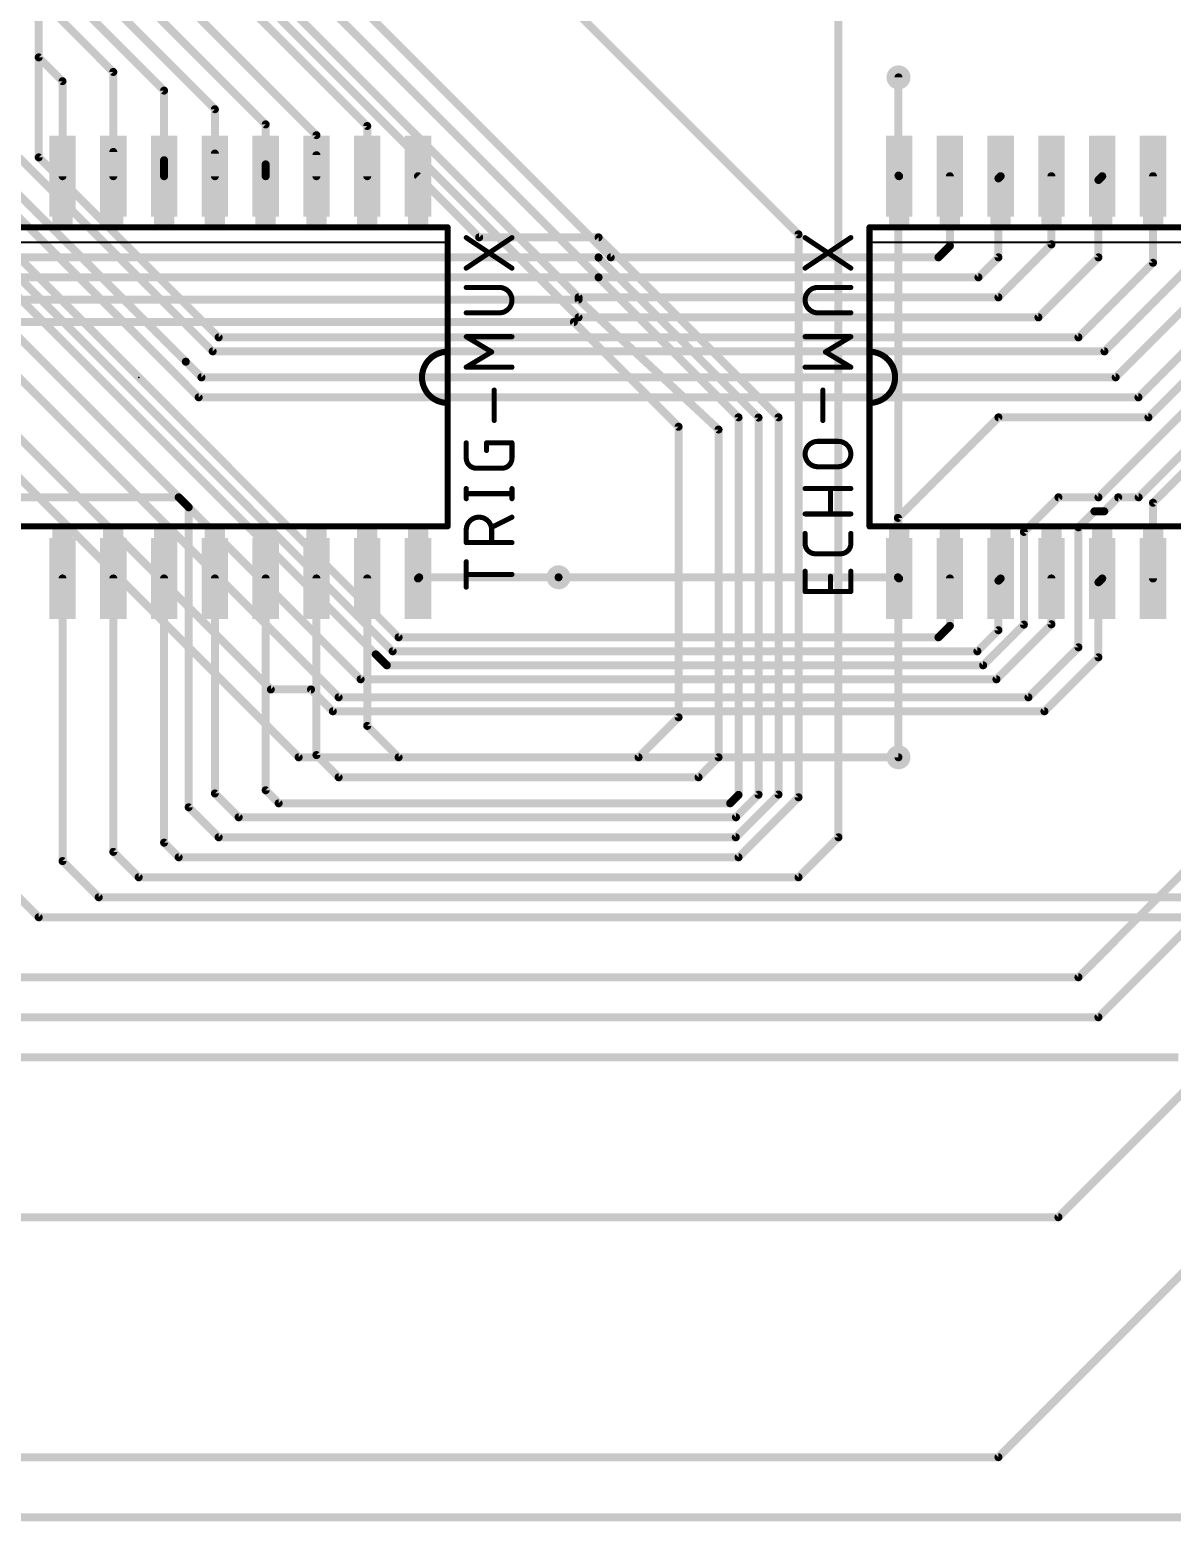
# Model space of a CAD drawing. Extents: x 0 to 132, y 0 to 57.
# Drawn here: x 65.78 to 94.34, y -0.1 to 37.19 of the extents above; entities that cross this region are included whole.
import ezdxf

# ---------------------------------------------------------------- set-up
doc = ezdxf.new("R2010")
doc.units = 0
for name, color, linetype in [('1', 22, 'CONTINUOUS'), ('16', 175, 'CONTINUOUS'), ('18', 82, 'CONTINUOUS'), ('20', 30, 'CONTINUOUS'), ('21', 253, 'CONTINUOUS'), ('22', 253, 'CONTINUOUS'), ('23', 7, 'CONTINUOUS'), ('25', 253, 'CONTINUOUS'), ('26', 253, 'CONTINUOUS'), ('51', 253, 'CONTINUOUS'), ('52', 253, 'CONTINUOUS')]:
    doc.layers.add(name, color=color, linetype=linetype)

# ---------------------------------------------------------------- blocks, each defined once
blk = doc.blocks.new('RECT')
blk.add_solid([(-0.5, -0.5), (0.5, -0.5), (-0.5, 0.5), (0.5, 0.5)])
blk = doc.blocks.new('ROUNDV')
at = {"const_width": 0.5}
blk.add_lwpolyline([(0, -0.25, 1), (0, 0.25, 1), (0, -0.25)], format="xyb", dxfattribs=at)

msp = doc.modelspace()

# ---------------------------------------------------------------- linework, layer by layer
at = {"layer": '1', "const_width": 0.2}
for points in [[(72.075, 45), (85, 32.075)], [(66, 42.5), (66, 36.5)], [(74.215, 34.785), (68.5, 40.5)], [(72.945, 34.555), (68, 39.5)], [(71.675, 34.825), (67.5, 39)], [(70.405, 35.2046), (67.1096, 38.5)], [(86, 17), (86, 38.5)], [(69.135, 35.6698), (66.7, 38.1048)], [(67.865, 36.135), (66.35, 37.65)], [(66, 36.5), (66.595, 35.905)], [(67.865, 33.5292), (67.865, 36.135)], [(66.595, 35.905), (66.595, 33.5292)], [(87.5, 36), (87.5, 19)], [(69.135, 33.5292), (69.135, 35.6698)], [(70.405, 33.5292), (70.405, 35.2046)], [(71.675, 33.5292), (71.675, 34.825)], [(74.215, 33.5292), (74.215, 34.785)], [(72.945, 33.5292), (72.945, 34.555)], [(67.865, 33.5292), (67.865, 34.135)], [(69.135, 33.5292), (69.135, 33.9287)], [(70.405, 34.095), (70.405, 33.5292)], [(72.945, 34.055), (72.945, 33.5292)], [(71.675, 33.825), (71.675, 33.5292)], [(75.485, 33.5292), (77.0142, 32)], [(80, 32), (77.0142, 32)], [(84.5, 27.5), (80, 32)], [(85, 32.075), (85, 18)], [(80, 31.5), (59, 31.5)], [(80, 31.495), (80, 31.5)], [(84, 27.495), (80, 31.495)], [(46.5, 31), (80, 31)], [(80, 31), (83.5, 27.5)], [(33.8048, 30.4452), (79.5, 30.4452)], [(79.5, 30.4452), (83, 27.1952)], [(79.3821, 29.8821), (21.1179, 29.8821)], [(82, 27.2641), (79.3821, 29.8821)], [(83.5, 27.5), (83.5, 18.0589)], [(84, 18.0639), (84, 27.495)], [(84.5, 18.0689), (84.5, 27.5)], [(82, 20), (82, 27.2641)], [(83, 27.1952), (83, 19)], [(115.5, 27), (90, 1.5)], [(61.5, 25.5), (69.5, 25.5)], [(69.5, 25.5), (69.75, 25.25)], [(69.75, 25.25), (69.75, 17.75)], [(66.595, 23.4708), (66.595, 16.405)], [(67.865, 16.635), (67.865, 23.4708)], [(69.135, 23.4708), (69.135, 16.865)], [(70.405, 23.4708), (70.405, 18.095)], [(71.675, 23.4708), (71.675, 18.175)], [(72.945, 23.4708), (72.945, 19.055)], [(74.215, 23.4708), (74.215, 19.785)], [(75.5142, 23.5), (75.485, 23.4708)], [(79, 23.5), (75.5142, 23.5)], [(74.215, 19.785), (75, 19)], [(81, 19), (82, 20)], [(72.945, 19.055), (73.5, 18.5)], [(75, 19), (81, 19)], [(82.5, 18.5), (83, 19)], [(71.675, 18.175), (72, 17.85)], [(73.5, 18.5), (82.5, 18.5)], [(70.405, 18.095), (71, 17.5)], [(72, 17.85), (83.2911, 17.85)], [(83.5, 18.0589), (83.2911, 17.85)], [(83.4311, 17), (84.5, 18.0689)], [(83.4361, 17.5), (84, 18.0639)], [(85, 18), (83.5, 16.5)], [(69.75, 17.75), (70.5, 17)], [(71, 17.5), (83.4361, 17.5)], [(69.135, 16.865), (69.5, 16.5)], [(70.5, 17), (83.4311, 17)], [(85, 16), (86, 17)], [(66.595, 16.405), (67.5, 15.5)], [(67.865, 16.635), (68.5, 16)], [(69.5, 16.5), (83.5, 16.5)], [(68.5, 16), (85, 16)], [(65.325, 15.675), (66, 15)], [(67.5, 15.5), (101.5, 15.5)], [(66, 15), (102, 15)], [(90, 1.5), (27, 1.5)]]:
    msp.add_lwpolyline(points, dxfattribs=at)
at = {"layer": '1', "const_width": 0.1}
for points in [[(66.0354, 36.5354, 1), (65.9646, 36.4646)], [(65.95, 36.5, 1), (66.05, 36.5)], [(67.915, 36.135, 1), (67.815, 36.135)], [(67.8296, 36.0996, 1), (67.9004, 36.1704)], [(66.645, 35.905, 1), (66.545, 35.905)], [(66.5596, 35.8696, 1), (66.6304, 35.9404)], [(87.55, 36, 1), (87.45, 36)], [(69.185, 35.6698, 1), (69.085, 35.6698)], [(69.0996, 35.6344, 1), (69.1704, 35.7052)], [(70.455, 35.2046, 1), (70.355, 35.2046)], [(70.3696, 35.1692, 1), (70.4404, 35.24)], [(71.725, 34.825, 1), (71.625, 34.825)], [(71.6396, 34.7896, 1), (71.7104, 34.8604)], [(74.265, 34.785, 1), (74.165, 34.785)], [(74.1796, 34.7496, 1), (74.2504, 34.8204)], [(72.995, 34.555, 1), (72.895, 34.555)], [(72.9096, 34.5196, 1), (72.9804, 34.5904)], [(67.915, 34.135, 1), (67.815, 34.135)], [(69.185, 33.9287, 1), (69.085, 33.9287)], [(70.455, 34.095, 1), (70.355, 34.095)], [(72.995, 34.055, 1), (72.895, 34.055)], [(66.545, 33.5292, 1), (66.645, 33.5292)], [(67.815, 33.5292, 1), (67.915, 33.5292)], [(67.815, 33.5292, 1), (67.915, 33.5292)], [(69.085, 33.5292, 1), (69.185, 33.5292)], [(69.085, 33.5292, 1), (69.185, 33.5292)], [(70.355, 33.5292, 1), (70.455, 33.5292)], [(70.355, 33.5292, 1), (70.455, 33.5292)], [(71.725, 33.825, 1), (71.625, 33.825)], [(71.625, 33.5292, 1), (71.725, 33.5292)], [(71.625, 33.5292, 1), (71.725, 33.5292)], [(72.895, 33.5292, 1), (72.995, 33.5292)], [(72.895, 33.5292, 1), (72.995, 33.5292)], [(74.165, 33.5292, 1), (74.265, 33.5292)], [(75.5204, 33.5646, 1), (75.4496, 33.4938)], [(77.0142, 32.05, 1), (77.0142, 31.95)], [(76.9788, 31.9646, 1), (77.0496, 32.0354)], [(80.0354, 32.0354, 1), (79.9646, 31.9646)], [(80, 31.95, 1), (80, 32.05)], [(85.05, 32.075, 1), (84.95, 32.075)], [(84.9646, 32.0396, 1), (85.0354, 32.1104)], [(80.05, 31.5, 1), (79.95, 31.5)], [(80.0354, 31.5303, 1), (79.9646, 31.4596)], [(79.95, 31.495, 1), (80.05, 31.495)], [(80, 31.45, 1), (80, 31.55)], [(80.0354, 31.0354, 1), (79.9646, 30.9646)], [(80, 30.95, 1), (80, 31.05)], [(79.534, 30.4818, 1), (79.466, 30.4086)], [(79.5, 30.3952, 1), (79.5, 30.4952)], [(79.4174, 29.9174, 1), (79.3467, 29.8467)], [(79.3821, 29.8321, 1), (79.3821, 29.9321)], [(83.55, 27.5, 1), (83.45, 27.5)], [(84.05, 27.495, 1), (83.95, 27.495)], [(84.55, 27.5, 1), (84.45, 27.5)], [(82.05, 27.2641, 1), (81.95, 27.2641)], [(81.9646, 27.2288, 1), (82.0354, 27.2995)], [(83.05, 27.1952, 1), (82.95, 27.1952)], [(82.966, 27.1586, 1), (83.034, 27.2318)], [(83.4646, 27.4646, 1), (83.5354, 27.5354)], [(83.9646, 27.4596, 1), (84.0354, 27.5303)], [(84.4646, 27.4646, 1), (84.5354, 27.5354)], [(69.5354, 25.5354, 1), (69.4646, 25.4646)], [(69.5, 25.45, 1), (69.5, 25.55)], [(69.8, 25.25, 1), (69.7, 25.25)], [(69.7146, 25.2146, 1), (69.7854, 25.2854)], [(66.645, 23.4708, 1), (66.545, 23.4708)], [(67.915, 23.4708, 1), (67.815, 23.4708)], [(69.185, 23.4708, 1), (69.085, 23.4708)], [(70.455, 23.4708, 1), (70.355, 23.4708)], [(71.725, 23.4708, 1), (71.625, 23.4708)], [(72.995, 23.4708, 1), (72.895, 23.4708)], [(74.265, 23.4708, 1), (74.165, 23.4708)], [(75.4496, 23.5062, 1), (75.5204, 23.4354)], [(75.5142, 23.55, 1), (75.5142, 23.45)], [(75.5496, 23.4646, 1), (75.4788, 23.5354)], [(79, 23.45, 1), (79, 23.55)], [(74.2504, 19.8204, 1), (74.1796, 19.7496)], [(74.165, 19.785, 1), (74.265, 19.785)], [(81.95, 20, 1), (82.05, 20)], [(82.0354, 19.9646, 1), (81.9646, 20.0354)], [(72.9804, 19.0904, 1), (72.9096, 19.0196)], [(72.895, 19.055, 1), (72.995, 19.055)], [(75, 19.05, 1), (75, 18.95)], [(74.9646, 18.9646, 1), (75.0354, 19.0354)], [(80.9646, 19.0354, 1), (81.0354, 18.9646)], [(81, 18.95, 1), (81, 19.05)], [(82.95, 19, 1), (83.05, 19)], [(83.0354, 18.9646, 1), (82.9646, 19.0354)], [(87.45, 19, 1), (87.55, 19)], [(71.7104, 18.2104, 1), (71.6396, 18.1396)], [(73.5, 18.55, 1), (73.5, 18.45)], [(73.4646, 18.4646, 1), (73.5354, 18.5354)], [(82.4646, 18.5354, 1), (82.5354, 18.4646)], [(82.5, 18.45, 1), (82.5, 18.55)], [(70.4404, 18.1304, 1), (70.3696, 18.0596)], [(70.355, 18.095, 1), (70.455, 18.095)], [(71.625, 18.175, 1), (71.725, 18.175)], [(72, 17.9, 1), (72, 17.8)], [(71.9646, 17.8146, 1), (72.0354, 17.8854)], [(83.2558, 17.8854, 1), (83.3265, 17.8146)], [(83.2911, 17.8, 1), (83.2911, 17.9)], [(83.45, 18.0589, 1), (83.55, 18.0589)], [(83.5354, 18.0235, 1), (83.4646, 18.0942)], [(83.95, 18.0639, 1), (84.05, 18.0639)], [(84.0354, 18.0286, 1), (83.9646, 18.0993)], [(84.45, 18.0689, 1), (84.55, 18.0689)], [(84.5354, 18.0336, 1), (84.4646, 18.1043)], [(84.95, 18, 1), (85.05, 18)], [(85.0354, 17.9646, 1), (84.9646, 18.0354)], [(69.7854, 17.7854, 1), (69.7146, 17.7146)], [(69.7, 17.75, 1), (69.8, 17.75)], [(71, 17.55, 1), (71, 17.45)], [(70.9646, 17.4646, 1), (71.0354, 17.5354)], [(83.4007, 17.5354, 1), (83.4714, 17.4646)], [(83.4361, 17.45, 1), (83.4361, 17.55)], [(69.1704, 16.9004, 1), (69.0996, 16.8296)], [(69.085, 16.865, 1), (69.185, 16.865)], [(70.5, 17.05, 1), (70.5, 16.95)], [(70.4646, 16.9646, 1), (70.5354, 17.0354)], [(83.3957, 17.0354, 1), (83.4664, 16.9646)], [(83.4311, 16.95, 1), (83.4311, 17.05)], [(85.95, 17, 1), (86.05, 17)], [(86.0354, 16.9646, 1), (85.9646, 17.0354)], [(66.6304, 16.4404, 1), (66.5596, 16.3696)], [(66.545, 16.405, 1), (66.645, 16.405)], [(67.9004, 16.6704, 1), (67.8296, 16.5996)], [(67.815, 16.635, 1), (67.915, 16.635)], [(69.5, 16.55, 1), (69.5, 16.45)], [(69.4646, 16.4646, 1), (69.5354, 16.5354)], [(83.4646, 16.5354, 1), (83.5354, 16.4646)], [(83.5, 16.45, 1), (83.5, 16.55)], [(68.5, 16.05, 1), (68.5, 15.95)], [(68.4646, 15.9646, 1), (68.5354, 16.0354)], [(84.9646, 16.0354, 1), (85.0354, 15.9646)], [(85, 15.95, 1), (85, 16.05)], [(67.5, 15.55, 1), (67.5, 15.45)], [(67.4646, 15.4646, 1), (67.5354, 15.5354)], [(66, 15.05, 1), (66, 14.95)], [(65.9646, 14.9646, 1), (66.0354, 15.0354)], [(89.9646, 1.5354, 1), (90.0354, 1.4646)], [(90, 1.45, 1), (90, 1.55)]]:
    msp.add_lwpolyline(points, format="xyb", dxfattribs=at)
at = {"layer": '16', "const_width": 0.2}
for points in [[(66, 34), (66, 46.425)], [(68.3048, 43.5), (80.3048, 31.5)], [(67.9548, 43.0452), (80, 31)], [(79.5, 30), (67, 42.5)], [(79.5, 30.5), (67.5, 42.5)], [(59.5, 36.5), (74.4286, 21.5714)], [(74.05, 20.95), (58.95, 36.05)], [(74.85, 21.65), (60.5, 36)], [(62, 36), (70, 28)], [(87.5, 33.5442), (87.5, 36)], [(58.5, 35.5), (73.5, 20.5)], [(75, 22), (61.65, 35.35)], [(57.5, 35), (71.8048, 20.6952)], [(65.5, 34), (70.35, 29.15)], [(70.5, 29.5), (66, 34)], [(65.024, 33.5449), (69.6785, 28.8904)], [(87.515, 33.5292), (87.5, 33.5442)], [(88.785, 33.5292), (88.785, 31.785)], [(90.055, 33.5292), (90, 33.4742)], [(90, 33.4742), (90, 31.5)], [(91.325, 33.5292), (91.325, 31.825)], [(92.595, 33.5292), (92.5, 33.4342)], [(93.865, 33.5292), (93.865, 31.365)], [(92.5, 33.4342), (92.5, 31.5)], [(92.9311, 28.5), (96.405, 31.9739)], [(97.675, 32.175), (93.5, 28)], [(93.505, 25.5), (100.215, 32.21)], [(93.75, 27.5), (98.2552, 32.0052)], [(88.5, 31.5), (88.785, 31.785)], [(91.325, 31.825), (90, 30.5)], [(98.945, 31.945), (92.5, 25.5)], [(92.65, 29.15), (95.135, 31.635)], [(88.5, 31.5), (80.3048, 31.5)], [(89.5, 31), (90, 31.5)], [(92.5, 31.5), (91, 30)], [(93.865, 31.365), (92, 29.5)], [(80, 31), (89.5, 31)], [(90, 30.5), (79.5, 30.5)], [(91, 30), (79.5, 30)], [(98.5, 30), (93.865, 25.365)], [(92, 29.5), (70.5, 29.5)], [(70.35, 29.15), (92.65, 29.15)], [(69.6785, 28.8904), (70.0689, 28.5)], [(70.0689, 28.5), (92.9311, 28.5)], [(72.5, 19), (63.5, 28)], [(70, 28), (93.5, 28)], [(90, 27.5), (87.4858, 24.9858)], [(90, 27.5), (93.75, 27.5)], [(91.5, 25.5), (90.6352, 24.6352)], [(92.5, 25.5), (91.5, 25.5)], [(92.645, 25.15), (92.995, 25.5)], [(92.995, 25.5), (93.505, 25.5)], [(93.865, 25.365), (93.865, 23.4708)], [(87.4858, 24.9858), (87.4858, 23.5)], [(92, 24.75), (92.4, 25.15)], [(92.4, 25.15), (92.645, 25.15)], [(90.6352, 22.3176), (90.6352, 24.6352)], [(92, 21.75), (92, 24.75)], [(87.4858, 23.5), (79, 23.5)], [(87.515, 23.4708), (87.4858, 23.5)], [(88.785, 23.4708), (88.785, 22.285)], [(90.055, 23.4708), (90, 23.4158)], [(90, 23.4158), (90, 22.1774)], [(91.325, 23.4708), (91.325, 22.325)], [(92.595, 23.4708), (92.5, 23.3758)], [(92.5, 21.5), (92.5, 23.3758)], [(88.785, 22.285), (88.5, 22)], [(89.6176, 21.3), (90.6352, 22.3176)], [(91.325, 22.325), (89.95, 20.95)], [(88.5, 22), (75, 22)], [(90, 22.1774), (89.4726, 21.65)], [(74.4286, 21.5714), (74.4336, 21.5714)], [(74.4336, 21.5714), (74.705, 21.3)], [(89.4726, 21.65), (74.85, 21.65)], [(90.75, 20.5), (92, 21.75)], [(100.215, 21.715), (92, 13.5)], [(74.705, 21.3), (89.6176, 21.3)], [(91.15, 20.15), (92.5, 21.5)], [(101.5, 21.5), (92.5, 12.5)], [(89.95, 20.95), (74.05, 20.95)], [(105, 21), (91.5, 7.5)], [(71.8048, 20.6952), (72.8098, 20.6952)], [(72.8098, 20.6952), (73.355, 20.15)], [(73.5, 20.5), (90.75, 20.5)], [(73.355, 20.15), (91.15, 20.15)], [(87.5, 19), (72.5, 19)], [(92, 13.5), (65, 13.5)], [(92.5, 12.5), (64.5, 12.5)], [(61, 11.5), (94.5, 11.5)], [(61, 7.5), (91.5, 7.5)], [(0, 0), (131.5, 0)]]:
    msp.add_lwpolyline(points, dxfattribs=at)
at = {"layer": '16', "const_width": 0.1}
for points in [[(87.55, 36, 1), (87.45, 36)], [(66.0354, 34.0354, 1), (65.9646, 33.9646)], [(65.95, 34, 1), (66.05, 34)], [(87.5354, 33.5796, 1), (87.4646, 33.5088)], [(87.45, 33.5442, 1), (87.55, 33.5442)], [(87.4796, 33.4938, 1), (87.5504, 33.5646)], [(88.835, 33.5292, 1), (88.735, 33.5292)], [(90.05, 33.4742, 1), (89.95, 33.4742)], [(90.0904, 33.4938, 1), (90.0196, 33.5646)], [(91.375, 33.5292, 1), (91.275, 33.5292)], [(92.6304, 33.4938, 1), (92.5596, 33.5646)], [(93.915, 33.5292, 1), (93.815, 33.5292)], [(89.9646, 33.5096, 1), (90.0354, 33.4388)], [(92.4646, 33.4696, 1), (92.5354, 33.3988)], [(92.55, 33.4342, 1), (92.45, 33.4342)], [(88.735, 31.785, 1), (88.835, 31.785)], [(88.8204, 31.7496, 1), (88.7496, 31.8204)], [(91.275, 31.825, 1), (91.375, 31.825)], [(91.3604, 31.7896, 1), (91.2896, 31.8604)], [(80.3048, 31.55, 1), (80.3048, 31.45)], [(80.2694, 31.4646, 1), (80.3402, 31.5354)], [(88.4646, 31.5354, 1), (88.5354, 31.4646)], [(88.5, 31.45, 1), (88.5, 31.55)], [(89.95, 31.5, 1), (90.05, 31.5)], [(90.0354, 31.4646, 1), (89.9646, 31.5354)], [(92.45, 31.5, 1), (92.55, 31.5)], [(92.5354, 31.4646, 1), (92.4646, 31.5354)], [(93.815, 31.365, 1), (93.915, 31.365)], [(93.9004, 31.3296, 1), (93.8296, 31.4004)], [(80, 31.05, 1), (80, 30.95)], [(79.9646, 30.9646, 1), (80.0354, 31.0354)], [(89.4646, 31.0354, 1), (89.5354, 30.9646)], [(89.5, 30.95, 1), (89.5, 31.05)], [(79.5, 30.55, 1), (79.5, 30.45)], [(79.4646, 30.4646, 1), (79.5354, 30.5354)], [(89.9646, 30.5354, 1), (90.0354, 30.4646)], [(90, 30.45, 1), (90, 30.55)], [(79.5, 30.05, 1), (79.5, 29.95)], [(79.4646, 29.9646, 1), (79.5354, 30.0354)], [(90.9646, 30.0354, 1), (91.0354, 29.9646)], [(91, 29.95, 1), (91, 30.05)], [(70.5, 29.55, 1), (70.5, 29.45)], [(70.4646, 29.4646, 1), (70.5354, 29.5354)], [(91.9646, 29.5354, 1), (92.0354, 29.4646)], [(92, 29.45, 1), (92, 29.55)], [(70.35, 29.2, 1), (70.35, 29.1)], [(70.3146, 29.1146, 1), (70.3854, 29.1854)], [(92.6146, 29.1854, 1), (92.6854, 29.1146)], [(92.65, 29.1, 1), (92.65, 29.2)], [(69.7139, 28.9258, 1), (69.6432, 28.855)], [(69.6432, 28.855, 1), (69.7139, 28.9258)], [(70.0689, 28.55, 1), (70.0689, 28.45)], [(70.0336, 28.4646, 1), (70.1043, 28.5354)], [(92.8957, 28.5354, 1), (92.9664, 28.4646)], [(92.9311, 28.45, 1), (92.9311, 28.55)], [(70, 28.05, 1), (70, 27.95)], [(69.9646, 27.9646, 1), (70.0354, 28.0354)], [(93.4646, 28.0354, 1), (93.5354, 27.9646)], [(93.5, 27.95, 1), (93.5, 28.05)], [(90, 27.55, 1), (90, 27.45)], [(90.0354, 27.4646, 1), (89.9646, 27.5354)], [(93.75, 27.45, 1), (93.75, 27.55)], [(93.7146, 27.5354, 1), (93.7854, 27.4646)], [(91.5, 25.55, 1), (91.5, 25.45)], [(91.5354, 25.4646, 1), (91.4646, 25.5354)], [(92.4646, 25.5354, 1), (92.5354, 25.4646)], [(92.5, 25.45, 1), (92.5, 25.55)], [(92.995, 25.55, 1), (92.995, 25.45)], [(93.0303, 25.4646, 1), (92.9596, 25.5354)], [(93.4697, 25.5354, 1), (93.5404, 25.4646)], [(93.505, 25.45, 1), (93.505, 25.55)], [(93.8296, 25.4004, 1), (93.9004, 25.3296)], [(93.915, 25.365, 1), (93.815, 25.365)], [(87.4504, 25.0212, 1), (87.5212, 24.9504)], [(87.5358, 24.9858, 1), (87.4358, 24.9858)], [(92.4, 25.2, 1), (92.4, 25.1)], [(92.4354, 25.1146, 1), (92.3646, 25.1854)], [(92.6096, 25.1854, 1), (92.6803, 25.1146)], [(92.645, 25.1, 1), (92.645, 25.2)], [(90.5998, 24.6706, 1), (90.6706, 24.5998)], [(90.6852, 24.6352, 1), (90.5852, 24.6352)], [(91.9646, 24.7854, 1), (92.0354, 24.7146)], [(92.05, 24.75, 1), (91.95, 24.75)], [(79, 23.55, 1), (79, 23.45)], [(87.5212, 23.5354, 1), (87.4504, 23.4646)], [(87.4358, 23.5, 1), (87.5358, 23.5)], [(87.4796, 23.4354, 1), (87.5504, 23.5062)], [(87.4858, 23.45, 1), (87.4858, 23.55)], [(88.835, 23.4708, 1), (88.735, 23.4708)], [(89.9646, 23.4512, 1), (90.0354, 23.3804)], [(90.05, 23.4158, 1), (89.95, 23.4158)], [(90.0904, 23.4354, 1), (90.0196, 23.5062)], [(91.375, 23.4708, 1), (91.275, 23.4708)], [(92.6304, 23.4354, 1), (92.5596, 23.5062)], [(93.815, 23.4708, 1), (93.915, 23.4708)], [(92.4646, 23.4112, 1), (92.5354, 23.3404)], [(92.55, 23.3758, 1), (92.45, 23.3758)], [(88.8204, 22.2496, 1), (88.7496, 22.3204)], [(90.6706, 22.2822, 1), (90.5998, 22.3529)], [(91.275, 22.325, 1), (91.375, 22.325)], [(91.3604, 22.2896, 1), (91.2896, 22.3604)], [(75, 22.05, 1), (75, 21.95)], [(74.9646, 21.9646, 1), (75.0354, 22.0354)], [(88.4646, 22.0354, 1), (88.5354, 21.9646)], [(88.5, 21.95, 1), (88.5, 22.05)], [(88.735, 22.285, 1), (88.835, 22.285)], [(89.95, 22.1774, 1), (90.05, 22.1774)], [(90.0354, 22.142, 1), (89.9646, 22.2127)], [(90.5852, 22.3176, 1), (90.6852, 22.3176)], [(74.4286, 21.6214, 1), (74.4286, 21.5214)], [(74.469, 21.6068, 1), (74.3983, 21.536)], [(74.3932, 21.536, 1), (74.464, 21.6068)], [(74.4336, 21.5214, 1), (74.4336, 21.6214)], [(74.85, 21.7, 1), (74.85, 21.6)], [(74.8146, 21.6146, 1), (74.8854, 21.6854)], [(89.4373, 21.6854, 1), (89.508, 21.6146)], [(89.4726, 21.6, 1), (89.4726, 21.7)], [(91.95, 21.75, 1), (92.05, 21.75)], [(92.0354, 21.7146, 1), (91.9646, 21.7854)], [(74.705, 21.35, 1), (74.705, 21.25)], [(74.6697, 21.2646, 1), (74.7404, 21.3354)], [(89.5823, 21.3354, 1), (89.653, 21.2646)], [(89.6176, 21.25, 1), (89.6176, 21.35)], [(92.45, 21.5, 1), (92.55, 21.5)], [(92.5354, 21.4646, 1), (92.4646, 21.5354)], [(74.05, 21, 1), (74.05, 20.9)], [(74.0146, 20.9146, 1), (74.0854, 20.9854)], [(89.9146, 20.9854, 1), (89.9854, 20.9146)], [(89.95, 20.9, 1), (89.95, 21)], [(71.8048, 20.7452, 1), (71.8048, 20.6452)], [(71.7694, 20.6598, 1), (71.8402, 20.7306)], [(72.8452, 20.7306, 1), (72.7745, 20.6598)], [(72.8098, 20.6452, 1), (72.8098, 20.7452)], [(73.5, 20.55, 1), (73.5, 20.45)], [(73.4646, 20.4646, 1), (73.5354, 20.5354)], [(90.7146, 20.5354, 1), (90.7854, 20.4646)], [(90.75, 20.45, 1), (90.75, 20.55)], [(73.355, 20.2, 1), (73.355, 20.1)], [(73.3197, 20.1146, 1), (73.3904, 20.1854)], [(91.1146, 20.1854, 1), (91.1854, 20.1146)], [(91.15, 20.1, 1), (91.15, 20.2)], [(72.5, 19.05, 1), (72.5, 18.95)], [(72.4646, 18.9646, 1), (72.5354, 19.0354)], [(87.5, 18.95, 1), (87.5, 19.05)], [(91.9646, 13.5354, 1), (92.0354, 13.4646)], [(92, 13.45, 1), (92, 13.55)], [(92.4646, 12.5354, 1), (92.5354, 12.4646)], [(92.5, 12.45, 1), (92.5, 12.55)], [(91.4646, 7.5354, 1), (91.5354, 7.4646)], [(91.5, 7.45, 1), (91.5, 7.55)]]:
    msp.add_lwpolyline(points, format="xyb", dxfattribs=at)
at = {"layer": '20', "const_width": 0.2}
msp.add_lwpolyline([(0, 0), (131.5, 0)], dxfattribs=at)
at = {"layer": '21'}
for points, const_width in [([(76.225, 32.25), (60.775, 32.25)], 0.1524), ([(76.225, 29.14), (76.225, 32.25)], 0.1524), ([(76.247, 31.8782), (60.753, 31.8782)], 0.0508), ([(76.225, 27.86), (76.225, 29.14)], 0.1524), ([(76.225, 24.775), (76.225, 27.86)], 0.1524), ([(60.775, 24.775), (76.225, 24.775)], 0.1524)]:
    msp.add_lwpolyline(points, dxfattribs=dict(at, const_width=const_width))
for points, const_width in [([(76.2631, 32.25, 1), (76.1869, 32.25)], 0.0762), ([(76.225, 32.2119, 1), (76.225, 32.2881)], 0.0762), ([(76.247, 31.8655, 1), (76.247, 31.8909)], 0.0254), ([(76.225, 29.14, 1), (76.225, 27.86)], 0.1524), ([(76.2631, 29.14, 1), (76.1869, 29.14)], 0.0762), ([(76.1869, 29.14, 1), (76.2631, 29.14)], 0.0762), ([(76.225, 29.1019, 1), (76.225, 29.1781)], 0.0762), ([(76.2631, 27.86, 1), (76.1869, 27.86)], 0.0762), ([(76.1869, 27.86, 1), (76.2631, 27.86)], 0.0762), ([(76.225, 27.8219, 1), (76.225, 27.8981)], 0.0762), ([(76.1869, 24.775, 1), (76.2631, 24.775)], 0.0762), ([(76.225, 24.7369, 1), (76.225, 24.8131)], 0.0762)]:
    msp.add_lwpolyline(points, format="xyb", dxfattribs=dict(at, const_width=const_width))
at = {"layer": '22'}
for points, const_width in [([(86.775, 32.25), (102.225, 32.25)], 0.1524), ([(86.775, 29.14), (86.775, 32.25)], 0.1524), ([(86.753, 31.8782), (102.247, 31.8782)], 0.0508), ([(86.775, 27.86), (86.775, 29.14)], 0.1524), ([(86.775, 24.775), (86.775, 27.86)], 0.1524), ([(102.225, 24.775), (86.775, 24.775)], 0.1524)]:
    msp.add_lwpolyline(points, dxfattribs=dict(at, const_width=const_width))
for points, const_width in [([(86.775, 32.2881, 1), (86.775, 32.2119)], 0.0762), ([(86.8131, 32.25, 1), (86.7369, 32.25)], 0.0762), ([(86.753, 31.8909, 1), (86.753, 31.8655)], 0.0254), ([(86.8131, 29.14, 1), (86.7369, 29.14)], 0.0762), ([(86.775, 27.86, 1), (86.775, 29.14)], 0.1524), ([(86.775, 29.1781, 1), (86.775, 29.1019)], 0.0762), ([(86.7369, 29.14, 1), (86.8131, 29.14)], 0.0762), ([(86.8131, 27.86, 1), (86.7369, 27.86)], 0.0762), ([(86.775, 27.8981, 1), (86.775, 27.8219)], 0.0762), ([(86.7369, 27.86, 1), (86.8131, 27.86)], 0.0762), ([(86.775, 24.8131, 1), (86.775, 24.7369)], 0.0762), ([(86.7369, 24.775, 1), (86.8131, 24.775)], 0.0762)]:
    msp.add_lwpolyline(points, format="xyb", dxfattribs=dict(at, const_width=const_width))
at = {"layer": '23'}
msp.add_point((68.5, 28.5), dxfattribs=at)
at = {"layer": '25', "const_width": 0.127}
for points in [[(77.8345, 31.2305), (76.6915, 31.9925)], [(76.6915, 31.2305), (77.8345, 31.9925)], [(77.517, 30.7479), (76.6915, 30.7479)], [(76.6915, 30.1129), (77.517, 30.1129)], [(77.3265, 29.135), (76.6915, 29.516)], [(76.6915, 29.516), (77.8345, 29.516)], [(76.6915, 28.754), (77.3265, 29.135)], [(77.8345, 28.754), (76.6915, 28.754)], [(77.39, 27.4205), (77.39, 28.1825)], [(76.6915, 26.4807), (76.6915, 26.8617)], [(77.1995, 26.6712), (77.1995, 26.8617)], [(77.1995, 26.8617), (77.8345, 26.8617)], [(77.8345, 26.8617), (77.8345, 26.4807)], [(77.5805, 26.2267), (76.9455, 26.2267)], [(76.6915, 25.4647), (76.6915, 25.7187)], [(77.8345, 25.4647), (77.8345, 25.7187)], [(76.6915, 25.5917), (77.8345, 25.5917)], [(77.8345, 25.0031), (77.3265, 24.7491)], [(76.6915, 24.3681), (76.6915, 24.6856)], [(77.3265, 24.6856), (77.3265, 24.3681)], [(77.8345, 24.3681), (76.6915, 24.3681)], [(76.6915, 23.2549), (76.6915, 23.8899)], [(77.8345, 23.5724), (76.6915, 23.5724)]]:
    msp.add_lwpolyline(points, dxfattribs=at)
at = {"layer": '25'}
for points, const_width in [([(76.7091, 32.0189, 1), (76.6739, 31.9661)], 0.0635), ([(77.8521, 31.9661, 1), (77.8169, 32.0189)], 0.0635), ([(76.6739, 31.2569, 1), (76.7091, 31.2041)], 0.0635), ([(77.8169, 31.2041, 1), (77.8521, 31.2569)], 0.0635), ([(76.6915, 30.7797, 1), (76.6915, 30.7162)], 0.0635), ([(77.517, 30.1129, 1), (77.517, 30.7479)], 0.127), ([(77.517, 30.7797, 1), (77.517, 30.7162)], 0.0635), ([(77.517, 30.7162, 1), (77.517, 30.7797)], 0.0635), ([(76.6915, 30.1446, 1), (76.6915, 30.0812)], 0.0635), ([(77.517, 30.1446, 1), (77.517, 30.0812)], 0.0635), ([(77.517, 30.0812, 1), (77.517, 30.1446)], 0.0635), ([(76.7078, 29.5432, 1), (76.6752, 29.4888)], 0.0635), ([(76.6915, 29.5478, 1), (76.6915, 29.4843)], 0.0635), ([(77.8345, 29.4843, 1), (77.8345, 29.5478)], 0.0635), ([(77.3428, 29.1078, 1), (77.3102, 29.1622)], 0.0635), ([(77.3102, 29.1078, 1), (77.3428, 29.1622)], 0.0635), ([(76.6915, 28.7858, 1), (76.6915, 28.7223)], 0.0635), ([(76.6752, 28.7812, 1), (76.7078, 28.7268)], 0.0635), ([(77.8345, 28.7223, 1), (77.8345, 28.7858)], 0.0635), ([(77.4218, 28.1825, 1), (77.3582, 28.1825)], 0.0635), ([(77.3582, 27.4205, 1), (77.4218, 27.4205)], 0.0635), ([(76.7233, 26.8617, 1), (76.6598, 26.8617)], 0.0635), ([(77.2313, 26.8617, 1), (77.1677, 26.8617)], 0.0635), ([(77.1995, 26.8935, 1), (77.1995, 26.83)], 0.0635), ([(77.8663, 26.8617, 1), (77.8028, 26.8617)], 0.0635), ([(77.8345, 26.83, 1), (77.8345, 26.8935)], 0.0635), ([(76.6915, 26.4807, 0.4142), (76.9455, 26.2267)], 0.127), ([(76.7233, 26.4807, 1), (76.6598, 26.4807)], 0.0635), ([(76.6598, 26.4807, 1), (76.7233, 26.4807)], 0.0635), ([(77.1677, 26.6712, 1), (77.2313, 26.6712)], 0.0635), ([(77.5805, 26.2267, 0.4142), (77.8345, 26.4807)], 0.127), ([(77.8663, 26.4807, 1), (77.8028, 26.4807)], 0.0635), ([(77.8028, 26.4807, 1), (77.8663, 26.4807)], 0.0635), ([(76.9455, 26.2584, 1), (76.9455, 26.195)], 0.0635), ([(76.9455, 26.195, 1), (76.9455, 26.2584)], 0.0635), ([(77.5805, 26.2584, 1), (77.5805, 26.195)], 0.0635), ([(77.5805, 26.195, 1), (77.5805, 26.2584)], 0.0635), ([(76.7233, 25.7187, 1), (76.6598, 25.7187)], 0.0635), ([(77.8663, 25.7187, 1), (77.8028, 25.7187)], 0.0635), ([(76.6915, 25.6235, 1), (76.6915, 25.56)], 0.0635), ([(76.6598, 25.4647, 1), (76.7233, 25.4647)], 0.0635), ([(77.8028, 25.4647, 1), (77.8663, 25.4647)], 0.0635), ([(77.8345, 25.56, 1), (77.8345, 25.6235)], 0.0635), ([(77.3265, 24.6856, 1), (76.6915, 24.6856)], 0.127), ([(77.8487, 24.9747, 1), (77.8203, 25.0315)], 0.0635), ([(76.7233, 24.6856, 1), (76.6598, 24.6856)], 0.0635), ([(76.6598, 24.6856, 1), (76.7233, 24.6856)], 0.0635), ([(77.3123, 24.7775, 1), (77.3407, 24.7207)], 0.0635), ([(77.3583, 24.6856, 1), (77.2948, 24.6856)], 0.0635), ([(77.2948, 24.6856, 1), (77.3583, 24.6856)], 0.0635), ([(76.6915, 24.3998, 1), (76.6915, 24.3363)], 0.0635), ([(76.6598, 24.3681, 1), (76.7233, 24.3681)], 0.0635), ([(77.2948, 24.3681, 1), (77.3583, 24.3681)], 0.0635), ([(77.8345, 24.3363, 1), (77.8345, 24.3998)], 0.0635), ([(76.7233, 23.8899, 1), (76.6598, 23.8899)], 0.0635), ([(76.6915, 23.6042, 1), (76.6915, 23.5407)], 0.0635), ([(77.8345, 23.5407, 1), (77.8345, 23.6042)], 0.0635), ([(76.6598, 23.2549, 1), (76.7233, 23.2549)], 0.0635)]:
    msp.add_lwpolyline(points, format="xyb", dxfattribs=dict(at, const_width=const_width))
at = {"layer": '26', "const_width": 0.127}
for points in [[(85.1655, 31.2305), (86.3085, 31.9925)], [(86.3085, 31.2305), (85.1655, 31.9925)], [(85.483, 30.7479), (86.3085, 30.7479)], [(86.3085, 30.1129), (85.483, 30.1129)], [(86.3085, 29.516), (85.1655, 29.516)], [(85.6735, 29.135), (86.3085, 29.516)], [(86.3085, 28.754), (85.6735, 29.135)], [(85.1655, 28.754), (86.3085, 28.754)], [(85.61, 27.4205), (85.61, 28.1825)], [(85.991, 26.8998), (85.483, 26.8998)], [(85.483, 26.2648), (85.991, 26.2648)], [(86.3085, 25.7187), (85.1655, 25.7187)], [(85.8005, 25.0837), (85.8005, 25.7187)], [(85.1655, 25.0837), (86.3085, 25.0837)], [(85.1655, 24.5974), (85.1655, 24.3434)], [(86.3085, 24.3434), (86.3085, 24.5974)], [(85.4195, 24.0894), (86.0545, 24.0894)], [(85.1655, 23.6511), (85.1655, 23.1431)], [(85.8005, 23.1431), (85.8005, 23.5241)], [(86.3085, 23.1431), (86.3085, 23.6511)], [(85.1655, 23.1431), (86.3085, 23.1431)]]:
    msp.add_lwpolyline(points, dxfattribs=at)
at = {"layer": '26'}
for points, const_width in [([(85.1831, 32.0189, 1), (85.1479, 31.9661)], 0.0635), ([(86.3261, 31.9661, 1), (86.2909, 32.0189)], 0.0635), ([(85.1479, 31.2569, 1), (85.1831, 31.2041)], 0.0635), ([(86.2909, 31.2041, 1), (86.3261, 31.2569)], 0.0635), ([(85.483, 30.7479, 1), (85.483, 30.1129)], 0.127), ([(85.483, 30.7797, 1), (85.483, 30.7162)], 0.0635), ([(85.483, 30.7162, 1), (85.483, 30.7797)], 0.0635), ([(86.3085, 30.7162, 1), (86.3085, 30.7797)], 0.0635), ([(85.483, 30.1446, 1), (85.483, 30.0812)], 0.0635), ([(85.483, 30.0812, 1), (85.483, 30.1446)], 0.0635), ([(86.3085, 30.0812, 1), (86.3085, 30.1446)], 0.0635), ([(85.1655, 29.5478, 1), (85.1655, 29.4843)], 0.0635), ([(86.3248, 29.4888, 1), (86.2922, 29.5432)], 0.0635), ([(86.3085, 29.4843, 1), (86.3085, 29.5478)], 0.0635), ([(85.6898, 29.1622, 1), (85.6572, 29.1078)], 0.0635), ([(85.6572, 29.1622, 1), (85.6898, 29.1078)], 0.0635), ([(85.1655, 28.7858, 1), (85.1655, 28.7223)], 0.0635), ([(86.2922, 28.7268, 1), (86.3248, 28.7812)], 0.0635), ([(86.3085, 28.7223, 1), (86.3085, 28.7858)], 0.0635), ([(85.6418, 28.1825, 1), (85.5782, 28.1825)], 0.0635), ([(85.5782, 27.4205, 1), (85.6418, 27.4205)], 0.0635), ([(85.483, 26.8998, 1), (85.483, 26.2648)], 0.127), ([(85.483, 26.9316, 1), (85.483, 26.8681)], 0.0635), ([(85.483, 26.8681, 1), (85.483, 26.9316)], 0.0635), ([(85.991, 26.9316, 1), (85.991, 26.8681)], 0.0635), ([(85.991, 26.2648, 1), (85.991, 26.8998)], 0.127), ([(85.991, 26.8681, 1), (85.991, 26.9316)], 0.0635), ([(85.483, 26.2965, 1), (85.483, 26.2331)], 0.0635), ([(85.483, 26.2331, 1), (85.483, 26.2965)], 0.0635), ([(85.991, 26.2965, 1), (85.991, 26.2331)], 0.0635), ([(85.991, 26.2331, 1), (85.991, 26.2965)], 0.0635), ([(85.1655, 25.7505, 1), (85.1655, 25.687)], 0.0635), ([(85.8323, 25.7187, 1), (85.7687, 25.7187)], 0.0635), ([(86.3085, 25.687, 1), (86.3085, 25.7505)], 0.0635), ([(85.1655, 25.1154, 1), (85.1655, 25.052)], 0.0635), ([(85.7687, 25.0837, 1), (85.8323, 25.0837)], 0.0635), ([(86.3085, 25.052, 1), (86.3085, 25.1154)], 0.0635), ([(85.1973, 24.5974, 1), (85.1338, 24.5974)], 0.0635), ([(86.3403, 24.5974, 1), (86.2768, 24.5974)], 0.0635), ([(85.1655, 24.3434, 0.4142), (85.4195, 24.0894)], 0.127), ([(85.1973, 24.3434, 1), (85.1338, 24.3434)], 0.0635), ([(85.1338, 24.3434, 1), (85.1973, 24.3434)], 0.0635), ([(86.0545, 24.0894, 0.4142), (86.3085, 24.3434)], 0.127), ([(86.3403, 24.3434, 1), (86.2768, 24.3434)], 0.0635), ([(86.2768, 24.3434, 1), (86.3403, 24.3434)], 0.0635), ([(85.4195, 24.1211, 1), (85.4195, 24.0576)], 0.0635), ([(85.4195, 24.0576, 1), (85.4195, 24.1211)], 0.0635), ([(86.0545, 24.1211, 1), (86.0545, 24.0576)], 0.0635), ([(86.0545, 24.0576, 1), (86.0545, 24.1211)], 0.0635), ([(85.1973, 23.6511, 1), (85.1338, 23.6511)], 0.0635), ([(85.8323, 23.5241, 1), (85.7687, 23.5241)], 0.0635), ([(86.3403, 23.6511, 1), (86.2768, 23.6511)], 0.0635), ([(85.1655, 23.1749, 1), (85.1655, 23.1114)], 0.0635), ([(85.1338, 23.1431, 1), (85.1973, 23.1431)], 0.0635), ([(85.7687, 23.1431, 1), (85.8323, 23.1431)], 0.0635), ([(86.2768, 23.1431, 1), (86.3403, 23.1431)], 0.0635), ([(86.3085, 23.1114, 1), (86.3085, 23.1749)], 0.0635)]:
    msp.add_lwpolyline(points, format="xyb", dxfattribs=dict(at, const_width=const_width))

# ---------------------------------------------------------------- block references
at = {"layer": '1', "xscale": 0.6604, "yscale": 2.032, "rotation": 180}
for p in [(66.595, 33.5292), (67.865, 33.5292), (69.135, 33.5292), (70.405, 33.5292), (71.675, 33.5292), (72.945, 33.5292), (74.215, 33.5292), (75.485, 33.5292), (66.595, 23.4708), (67.865, 23.4708), (69.135, 23.4708), (70.405, 23.4708), (71.675, 23.4708), (72.945, 23.4708), (74.215, 23.4708), (75.485, 23.4708)]:
    msp.add_blockref('RECT', p, dxfattribs=at)
at = {"layer": '16', "xscale": 0.6604, "yscale": 2.032}
for p in [(87.515, 33.5292), (88.785, 33.5292), (90.055, 33.5292), (91.325, 33.5292), (92.595, 33.5292), (93.865, 33.5292), (87.515, 23.4708), (88.785, 23.4708), (90.055, 23.4708), (91.325, 23.4708), (92.595, 23.4708), (93.865, 23.4708)]:
    msp.add_blockref('RECT', p, dxfattribs=at)
at = {"layer": '18', "xscale": 0.6, "yscale": 0.6}
for p in [(87.5, 36), (87.5, 36), (79, 23.5), (79, 23.5), (87.5, 19), (87.5, 19)]:
    msp.add_blockref('ROUNDV', p, dxfattribs=at)
at = {"layer": '21', "xscale": 0.508, "yscale": 0.127, "rotation": 180}
for p in [(66.595, 32.2973), (67.865, 32.2973), (69.135, 32.2973), (70.405, 32.2973), (71.675, 32.2973), (72.945, 32.2973), (74.215, 32.2973), (75.485, 32.2973), (66.595, 24.7027), (67.865, 24.7027), (69.135, 24.7027), (70.405, 24.7027), (71.675, 24.7027), (72.945, 24.7027), (74.215, 24.7027), (75.485, 24.7027)]:
    msp.add_blockref('RECT', p, dxfattribs=at)
at = {"layer": '22', "xscale": 0.508, "yscale": 0.127}
for p in [(87.515, 32.2973), (88.785, 32.2973), (90.055, 32.2973), (91.325, 32.2973), (92.595, 32.2973), (93.865, 32.2973), (87.515, 24.7027), (88.785, 24.7027), (90.055, 24.7027), (91.325, 24.7027), (92.595, 24.7027), (93.865, 24.7027)]:
    msp.add_blockref('RECT', p, dxfattribs=at)
at = {"layer": '51', "xscale": 0.508, "yscale": 1.4732, "rotation": 180}
for p in [(66.595, 33.0974), (67.865, 33.0974), (69.135, 33.0974), (70.405, 33.0974), (71.675, 33.0974), (72.945, 33.0974), (74.215, 33.0974), (75.485, 33.0974), (66.595, 23.9026), (67.865, 23.9026), (69.135, 23.9026), (70.405, 23.9026), (71.675, 23.9026), (72.945, 23.9026), (74.215, 23.9026), (75.485, 23.9026)]:
    msp.add_blockref('RECT', p, dxfattribs=at)
at = {"layer": '52', "xscale": 0.508, "yscale": 1.4732}
for p in [(87.515, 33.0974), (88.785, 33.0974), (90.055, 33.0974), (91.325, 33.0974), (92.595, 33.0974), (93.865, 33.0974), (87.515, 23.9026), (88.785, 23.9026), (90.055, 23.9026), (91.325, 23.9026), (92.595, 23.9026), (93.865, 23.9026)]:
    msp.add_blockref('RECT', p, dxfattribs=at)

doc.saveas('drawing.dxf')
